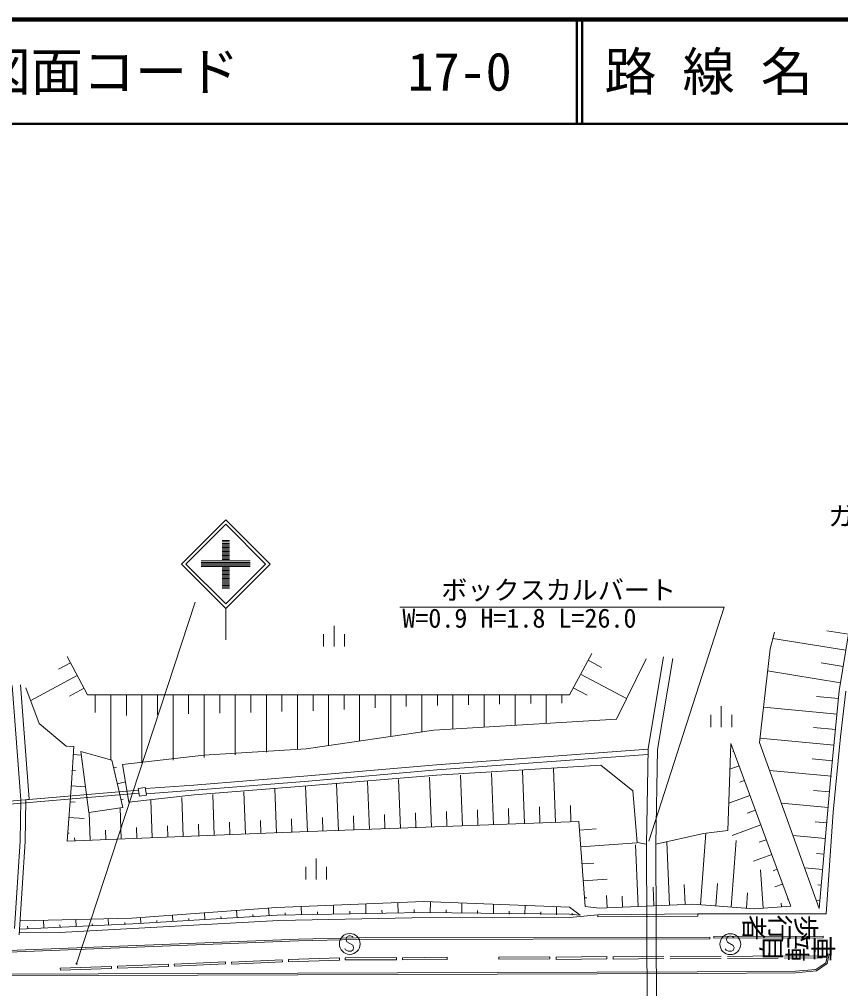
# Model space of a CAD drawing. Units: millimetres, scale not verified. Extents: x 40000 to 680000, y 20000 to 380000.
# Drawn here: x 124302 to 203031, y 287113 to 380000 of the extents above; entities that cross this region are included whole.
import ezdxf
from ezdxf.enums import TextEntityAlignment as Align

# ---------------------------------------------------------------- set-up
doc = ezdxf.new("R2010")
doc.units = ezdxf.units.MM
doc.header["$LTSCALE"] = 1000
for name, color, linetype, lineweight in [('M-BGD', 7, 'Continuous', 13), ('M-BGD-EXST', 7, 'Continuous', 13), ('M-STR-HTXT', 7, 'Continuous', 13), ('M-STR-STRC', 7, 'Continuous', 13), ('M-TTL', 2, 'Continuous', 140), ('M-TTL-LINE', 7, 'Continuous', 50)]:
    doc.layers.add(name, color=color, linetype=linetype, lineweight=lineweight)
doc.layers.add('M-TTL-TXT', color=7, linetype='Continuous')
doc.styles.add('@ＭＳ ゴシック', font='')
doc.styles.add('ＭＳ ゴシック', font='')
doc.styles.get('@ＭＳ ゴシック').set_extended_font_data('@MS Gothic')
doc.styles.get('ＭＳ ゴシック').set_extended_font_data('MS Gothic')

msp = doc.modelspace()

# ---------------------------------------------------------------- linework, layer by layer
at = {"layer": 'M-BGD'}
for p, q in [((154472, 321891), (154472, 319891)), ((203781, 321083), (201725, 321416)), ((202903, 315657), (203848, 321496)), ((153472, 321091), (153472, 319891)), ((155472, 321091), (155472, 319891)), ((196686, 321281), (196261, 319668)), ((203530, 319533), (196524, 320667)), ((196261, 319668), (195244, 310709)), ((130836, 315283), (128873, 318947)), ((179170, 319238), (177049, 315273)), ((181537, 312934), (184391, 318733)), ((184567, 310110), (186053, 318912)), ((185466, 310027), (186941, 318762)), ((129200, 318336), (128048, 317719)), ((178816, 318577), (180122, 317879)), ((203279, 317982), (201156, 318326)), ((129854, 317115), (125385, 314722)), ((178109, 317255), (182506, 314903)), ((203028, 316432), (196023, 317567)), ((123607, 316152), (124428, 305198)), ((124428, 305198), (123607, 316152)), ((125226, 305258), (124405, 316212)), ((124926, 315951), (126209, 312514)), ((130508, 315893), (129118, 315149)), ((177402, 315934), (178735, 315221)), ((177049, 315273), (130836, 315283)), ((131581, 315283), (131581, 313562)), ((133072, 315282), (133070, 308995)), ((134562, 315282), (134562, 313283)), ((136053, 315282), (136052, 308745)), ((137544, 315281), (137544, 313358)), ((139035, 315281), (139033, 308998)), ((140525, 315281), (140525, 313434)), ((142016, 315280), (142015, 309252)), ((143507, 315280), (143507, 313510)), ((144998, 315280), (144997, 309506)), ((146488, 315279), (146488, 313585)), ((147979, 315279), (147978, 309759)), ((149470, 315279), (149470, 313661)), ((150961, 315278), (150960, 310013)), ((152451, 315278), (152451, 313748)), ((153942, 315278), (153941, 310396)), ((155433, 315278), (155433, 313878)), ((156924, 315277), (156923, 310831)), ((158415, 315277), (158414, 314008)), ((159905, 315277), (159904, 311266)), ((161396, 315276), (161396, 314138)), ((162887, 315276), (162886, 311700)), ((164378, 315276), (164377, 314260)), ((165868, 315275), (165868, 311980)), ((167359, 315275), (167359, 314314)), ((168850, 315275), (168849, 312161)), ((170341, 315274), (170340, 314368)), ((171831, 315274), (171831, 312343)), ((173322, 315274), (173322, 314422)), ((174813, 315274), (174812, 312524)), ((176304, 315273), (176303, 314476)), ((202833, 314912), (200722, 315108)), ((202057, 307124), (202903, 315657)), ((203538, 315615), (203014, 311256)), ((191590, 314167), (191590, 312167)), ((202695, 313421), (195627, 314078)), ((190590, 313367), (190590, 312167)), ((192590, 313367), (192590, 312167)), ((126209, 312514), (128798, 310348)), ((181537, 312934), (164037, 311868)), ((202557, 311931), (200427, 312129)), ((164037, 311868), (151806, 310085)), ((203014, 311256), (202312, 304030)), ((128798, 310348), (129521, 310309)), ((129521, 310309), (129284, 306810)), ((192512, 310589), (192219, 302275)), ((196525, 299686), (192512, 310589)), ((195244, 310709), (200965, 294791)), ((202418, 310440), (195289, 311103)), ((129467, 309555), (130233, 309500)), ((130974, 304000), (130189, 309827)), ((130189, 309827), (133173, 309015)), ((141988, 309479), (134177, 308585)), ((151806, 310085), (141988, 309479)), ((164287, 308563), (184566, 310067)), ((164324, 308065), (184558, 309565)), ((184417, 300963), (184567, 310110)), ((185317, 300948), (185466, 310027)), ((192773, 309881), (192686, 309849)), ((133173, 309015), (134217, 304471)), ((134795, 304967), (134177, 308585)), ((151960, 307490), (164281, 308563)), ((164283, 307568), (180028, 308530)), ((180028, 308530), (183110, 306060)), ((193294, 308464), (192426, 308145)), ((202280, 308950), (200292, 309135)), ((129358, 308046), (129683, 308023)), ((133347, 308258), (133603, 308317)), ((141038, 306623), (151964, 307490)), ((151917, 306544), (164283, 307568)), ((152004, 306992), (164324, 308065)), ((166776, 302700), (166590, 307581)), ((169749, 302813), (169559, 307791)), ((172722, 302926), (172528, 308001)), ((175695, 303039), (175498, 308210)), ((202141, 307459), (196214, 308010)), ((129284, 306810), (128869, 301256)), ((129250, 306537), (130646, 306437)), ((133695, 306743), (134462, 306919)), ((136392, 306285), (141042, 306623)), ((151917, 306544), (141071, 305694)), ((141078, 306124), (152004, 306992)), ((151910, 302133), (151743, 306528)), ((154883, 302247), (154712, 306742)), ((157856, 302360), (157682, 306952)), ((160830, 302473), (160651, 307161)), ((163803, 302586), (163620, 307371)), ((193815, 307048), (193381, 306888)), ((200965, 294791), (202057, 307124)), ((135767, 305842), (123347, 304775)), ((123363, 305077), (135726, 306139)), ((134795, 304967), (141071, 305694)), ((135702, 306304), (136376, 306398)), ((135806, 305567), (135702, 306304)), ((136480, 305662), (135806, 305567)), ((136376, 306398), (136480, 305662)), ((136462, 305789), (141078, 306124)), ((142991, 301794), (142842, 305708)), ((145964, 301907), (145809, 305982)), ((148937, 302020), (148776, 306255)), ((183110, 306060), (183516, 301128)), ((194337, 305632), (192311, 304886)), ((202003, 305969), (200434, 306115)), ((124428, 305198), (124366, 301243)), ((124366, 301243), (124428, 305198)), ((124865, 301223), (124928, 305190)), ((124928, 305190), (125226, 305258)), ((129141, 305028), (129654, 304991)), ((134043, 305229), (134247, 305276)), ((137045, 301567), (136908, 305162)), ((140018, 301680), (139875, 305435)), ((201864, 304479), (197332, 304900)), ((134217, 304471), (130974, 304000)), ((131099, 301341), (130998, 304006)), ((134072, 301454), (133959, 304434)), ((159343, 302417), (159290, 303809)), ((162316, 302530), (162262, 303951)), ((165289, 302643), (165234, 304093)), ((168262, 302756), (168206, 304235)), ((171235, 302869), (171178, 304377)), ((174208, 302983), (174150, 304519)), ((177181, 303096), (177122, 304662)), ((194858, 304216), (194077, 303928)), ((202312, 304030), (201644, 294281)), ((129032, 303519), (130523, 303412)), ((141505, 301737), (141461, 302887)), ((144478, 301850), (144432, 303049)), ((147451, 301964), (147403, 303210)), ((150336, 302121), (177925, 303124)), ((150424, 302077), (150375, 303371)), ((153397, 302190), (153346, 303524)), ((156370, 302303), (156318, 303666)), ((177925, 303124), (178545, 294998)), ((201726, 302988), (200575, 303095)), ((128869, 301256), (150336, 302121)), ((128924, 302010), (129073, 302000)), ((132586, 301397), (132552, 302292)), ((135559, 301511), (135518, 302565)), ((138532, 301624), (138490, 302726)), ((177987, 302312), (179606, 302435)), ((189872, 301990), (185317, 300948)), ((189599, 295153), (190117, 302020)), ((192219, 302275), (189872, 301990)), ((195380, 302800), (192625, 301786)), ((124366, 301243), (123828, 292864)), ((124291, 292265), (124865, 301223)), ((129613, 301284), (129602, 301553)), ((178111, 300686), (183491, 301097)), ((183516, 301128), (184417, 300963)), ((186621, 295111), (186356, 301186)), ((192536, 294932), (193017, 301313)), ((195901, 301384), (195225, 301135)), ((201588, 301498), (198450, 301789)), ((183628, 294980), (183372, 300877)), ((184417, 300944), (184527, 274869)), ((185317, 300948), (185427, 274911)), ((201449, 300007), (200717, 300075)), ((152755, 299577), (152755, 297577)), ((178235, 299061), (179388, 299149)), ((196423, 299968), (194669, 299322)), ((198247, 295011), (196525, 299686)), ((151755, 298777), (151755, 297577)), ((153755, 298777), (153755, 297577)), ((195616, 294827), (195359, 298491)), ((196944, 298552), (196568, 298413)), ((201311, 298517), (199567, 298679)), ((178359, 297436), (180665, 297612)), ((185125, 295046), (185047, 296830)), ((188117, 295176), (188034, 297081)), ((191067, 295042), (191229, 297190)), ((197465, 297136), (196714, 296859)), ((201172, 297026), (200859, 297055)), ((163065, 295451), (148945, 294890)), ((177048, 294934), (163065, 295451)), ((163692, 294388), (163709, 295427)), ((178483, 295811), (178714, 295829)), ((180636, 294850), (180585, 296029)), ((182132, 294915), (182086, 295977)), ((194004, 294821), (194114, 296279)), ((197987, 295719), (197912, 295692)), ((201034, 295536), (200685, 295568)), ((148945, 294890), (135097, 293869)), ((145171, 293909), (145129, 294609)), ((148244, 294091), (148200, 294835)), ((151333, 294181), (151318, 294984)), ((152880, 294210), (152875, 294461)), ((154427, 294240), (154411, 295107)), ((155974, 294269), (155969, 294539)), ((157521, 294298), (157503, 295230)), ((159068, 294328), (159062, 294617)), ((160615, 294357), (160596, 295353)), ((162162, 294387), (162156, 294695)), ((165205, 294363), (165210, 294665)), ((166717, 294337), (166734, 295315)), ((168230, 294312), (168235, 294596)), ((169743, 294286), (169759, 295203)), ((171256, 294261), (171261, 294527)), ((172769, 294235), (172784, 295092)), ((174282, 294210), (174286, 294458)), ((175795, 294184), (175808, 294980)), ((178064, 294146), (177048, 294934)), ((178545, 294998), (179888, 294817)), ((179888, 294817), (188865, 295208)), ((188865, 295208), (194739, 294765)), ((194739, 294765), (198247, 295011)), ((197370, 294950), (197345, 295316)), ((135097, 293869), (124378, 293618)), ((126653, 292930), (126619, 293670)), ((149184, 293632), (128139, 292489)), ((129754, 293071), (129723, 293743)), ((132855, 293211), (132828, 293816)), ((149013, 294137), (135181, 293317)), ((135950, 293362), (135916, 293929)), ((137486, 293454), (137476, 293630)), ((139023, 293545), (138987, 294156)), ((140560, 293636), (140549, 293826)), ((142097, 293727), (142058, 294382)), ((143634, 293818), (143622, 294021)), ((146708, 294000), (146695, 294217)), ((162935, 294401), (149013, 294137)), ((161933, 293889), (149184, 293632)), ((149786, 294152), (149782, 294383)), ((177389, 293956), (161933, 293889)), ((177027, 294245), (162935, 294401)), ((178064, 294146), (177027, 294245)), ((177308, 294159), (177311, 294329)), ((179766, 294183), (177389, 293956)), ((189330, 294264), (179766, 294183)), ((179766, 294183), (179768, 293983)), ((189332, 294064), (179768, 293983)), ((201644, 294281), (189330, 294264)), ((189330, 294264), (189332, 294064)), ((135181, 293317), (124327, 292824)), ((125102, 292860), (125092, 293092)), ((128203, 293000), (128194, 293212)), ((131305, 293141), (131296, 293333)), ((134406, 293282), (134398, 293453)), ((151060, 291837), (123263, 290750)), ((151065, 291687), (123266, 290600)), ((124303, 292456), (128139, 292489)), ((156585, 291967), (151060, 291837)), ((156587, 291817), (151065, 291687)), ((190503, 292042), (156585, 291967)), ((190504, 291892), (156587, 291817)), ((190503, 292042), (190504, 291892)), ((201349, 292128), (190875, 292107)), ((190875, 292107), (190875, 291957)), ((201350, 291978), (190875, 291957)), ((201349, 292128), (201350, 291978)), ((201349, 292128), (201350, 291978)), ((144646, 289657), (149507, 289880)), ((149507, 289880), (149516, 289680)), ((150098, 289890), (154978, 290051)), ((150098, 289890), (150104, 289690)), ((150104, 289690), (154984, 289851)), ((154984, 289851), (154978, 290051)), ((155548, 290072), (160440, 290080)), ((155548, 290072), (155549, 289872)), ((155549, 289872), (160441, 289880)), ((160440, 290080), (160441, 289880)), ((161016, 290077), (165310, 290111)), ((161016, 290077), (161018, 289877)), ((161018, 289877), (165311, 289911)), ((165310, 290111), (165311, 289911)), ((170261, 290124), (175161, 290153)), ((170261, 290124), (170262, 289924)), ((170262, 289924), (175162, 289953)), ((175161, 290153), (175162, 289953)), ((175761, 290119), (180616, 290175)), ((175761, 290119), (175764, 289919)), ((175764, 289919), (180618, 289975)), ((180616, 290175), (180618, 289975)), ((181226, 290144), (186091, 290193)), ((181226, 290144), (181228, 289944)), ((181228, 289944), (186093, 289993)), ((186677, 290174), (191564, 290213)), ((186679, 289974), (191565, 290013)), ((192173, 290202), (197030, 290247)), ((192175, 290002), (197031, 290047)), ((197648, 290237), (201307, 290259)), ((197649, 290037), (201308, 290059)), ((201789, 290432), (201607, 289598)), ((201935, 290401), (201741, 289508)), ((201789, 290432), (201935, 290401)), ((128226, 289072), (133118, 289245)), ((128226, 289072), (128233, 288872)), ((128233, 288872), (133125, 289045)), ((133118, 289245), (133125, 289045)), ((133696, 289261), (138595, 289445)), ((133696, 289261), (133704, 289061)), ((133704, 289061), (138603, 289245)), ((138595, 289445), (138603, 289245)), ((139156, 289451), (144054, 289675)), ((139156, 289451), (139165, 289252)), ((139165, 289252), (144063, 289475)), ((144054, 289675), (144063, 289475)), ((144646, 289657), (144656, 289457)), ((144656, 289457), (149516, 289680)), ((200669, 288959), (198707, 288779)), ((201607, 289598), (200669, 288959)), ((201741, 289508), (200721, 288813)), ((68795, 288319), (189282, 288709)), ((68796, 288169), (189282, 288559)), ((189282, 288709), (198707, 288779)), ((189282, 288559), (198708, 288629)), ((200721, 288813), (198720, 288630))]:
    msp.add_line(p, q, dxfattribs=at)
for radius in [50, 30, 10]:
    msp.add_circle((129791, 289496), radius, dxfattribs=at)
at = {"layer": 'M-BGD-EXST'}
for p, q in [((155655, 292037), (155615, 291797)), ((155615, 291797), (155695, 291597)), ((155895, 292157), (155655, 292037)), ((156055, 292157), (155895, 292157)), ((156215, 292117), (156055, 292157)), ((156295, 292037), (156215, 292117)), ((192134, 292008), (192094, 291768)), ((192094, 291768), (192174, 291568)), ((192374, 292128), (192134, 292008)), ((192534, 292128), (192374, 292128)), ((192694, 292088), (192534, 292128)), ((192774, 292008), (192694, 292088)), ((155575, 290837), (155495, 290957)), ((155815, 290717), (155575, 290837)), ((155695, 291597), (156255, 291277)), ((156295, 290837), (156095, 290717)), ((156255, 291277), (156335, 291077)), ((156335, 291077), (156295, 290837)), ((192054, 290808), (191974, 290928)), ((192294, 290688), (192054, 290808)), ((192174, 291568), (192734, 291248)), ((192774, 290808), (192574, 290688)), ((192734, 291248), (192814, 291048)), ((192814, 291048), (192774, 290808)), ((156095, 290717), (155815, 290717)), ((192574, 290688), (192294, 290688))]:
    msp.add_line(p, q, dxfattribs=at)
for centre in [(155975, 291397), (192454, 291368)]:
    msp.add_circle(centre, 1000, dxfattribs=at)
at = {"layer": 'M-STR-HTXT'}
for p, q in [((191877, 323676), (160766, 323676)), ((184658, 301242), (191877, 323676))]:
    msp.add_line(p, q, dxfattribs=at)
at = {"layer": 'M-STR-STRC'}
for p, q in [((139845, 327796), (144087, 332038)), ((144087, 331614), (140269, 327796)), ((144087, 332038), (148330, 327796)), ((147906, 327796), (144087, 331614)), ((144437, 330046), (143737, 330046)), ((144437, 329916), (143737, 329916)), ((144437, 329786), (143737, 329786)), ((144437, 329656), (143737, 329656)), ((144437, 329526), (143737, 329526)), ((144437, 329396), (143737, 329396)), ((144437, 329266), (143737, 329266)), ((144437, 329136), (143737, 329136)), ((144437, 329006), (143737, 329006)), ((144437, 328876), (143737, 328876)), ((146437, 328096), (141737, 328096)), ((146437, 327966), (141737, 327966)), ((144437, 328746), (143737, 328746)), ((144437, 328616), (143737, 328616)), ((144437, 328486), (143737, 328486)), ((144437, 328356), (143737, 328356)), ((144437, 328226), (143737, 328226)), ((144087, 323553), (139845, 327796)), ((140269, 327796), (144087, 323977)), ((146437, 327836), (141737, 327836)), ((146437, 327706), (141737, 327706)), ((146437, 327576), (141737, 327576)), ((144437, 327446), (143737, 327446)), ((144437, 327316), (143737, 327316)), ((144437, 327186), (143737, 327186)), ((144437, 327056), (143737, 327056)), ((148330, 327796), (144087, 323553)), ((144087, 323977), (147906, 327796)), ((144437, 326926), (143737, 326926)), ((144437, 326796), (143737, 326796)), ((144437, 326666), (143737, 326666)), ((144437, 326536), (143737, 326536)), ((144437, 326406), (143737, 326406)), ((144437, 326276), (143737, 326276)), ((144437, 326146), (143737, 326146)), ((144437, 326016), (143737, 326016)), ((144437, 325886), (143737, 325886)), ((144437, 325756), (143737, 325756)), ((144437, 325626), (143737, 325626)), ((144437, 325496), (143737, 325496)), ((129793, 289494), (141154, 324156)), ((144087, 320553), (144087, 323553)), ((144646, 289657), (149507, 289880)), ((149507, 289880), (149516, 289680)), ((150098, 289890), (154978, 290051)), ((150098, 289890), (150104, 289690)), ((150104, 289690), (154984, 289851)), ((154984, 289851), (154978, 290051)), ((155548, 290072), (160440, 290080)), ((155548, 290072), (155549, 289872)), ((155549, 289872), (160441, 289880)), ((160440, 290080), (160441, 289880)), ((161016, 290077), (165310, 290111)), ((161016, 290077), (161018, 289877)), ((161018, 289877), (165311, 289911)), ((165310, 290111), (165311, 289911)), ((170261, 290124), (175161, 290153)), ((170261, 290124), (170262, 289924)), ((170262, 289924), (175162, 289953)), ((175161, 290153), (175162, 289953)), ((175761, 290119), (180616, 290175)), ((175761, 290119), (175764, 289919)), ((175764, 289919), (180618, 289975)), ((180616, 290175), (180618, 289975)), ((181226, 290144), (186091, 290193)), ((181226, 290144), (181228, 289944)), ((181228, 289944), (186093, 289993)), ((186677, 290174), (191564, 290213)), ((186679, 289974), (191565, 290013)), ((192173, 290202), (197030, 290247)), ((192175, 290002), (197031, 290047)), ((197648, 290237), (201307, 290259)), ((197649, 290037), (201308, 290059)), ((128226, 289072), (133118, 289245)), ((128226, 289072), (128233, 288872)), ((128233, 288872), (133125, 289045)), ((133118, 289245), (133125, 289045)), ((133696, 289261), (138595, 289445)), ((133696, 289261), (133704, 289061)), ((133704, 289061), (138603, 289245)), ((138595, 289445), (138603, 289245)), ((139156, 289451), (144054, 289675)), ((139156, 289451), (139165, 289252)), ((139165, 289252), (144063, 289475)), ((144054, 289675), (144063, 289475)), ((144646, 289657), (144656, 289457)), ((144656, 289457), (149516, 289680))]:
    msp.add_line(p, q, dxfattribs=at)
at = {"layer": 'M-TTL'}
msp.add_line((680000, 380000), (40000, 380000), dxfattribs=at)
at = {"layer": 'M-TTL-LINE'}
for p, q in [((177750, 380000), (177750, 370000)), ((178250, 380000), (178250, 370000)), ((40000, 370000), (680000, 370000))]:
    msp.add_line(p, q, dxfattribs=at)

# ---------------------------------------------------------------- texts
at = {"layer": 'M-BGD', "style": '@ＭＳ ゴシック'}
for s, rotation, p in [('歩行者', 180, (200994, 294438)), ('自転車', 359.8, (195118, 289466))]:
    msp.add_text(s, height=1833, rotation=rotation, dxfattribs=at).set_placement(p, align=Align.BOTTOM_LEFT)
at = {"layer": 'M-STR-HTXT', "style": 'ＭＳ ゴシック'}
for s, p in [('ガードパイプ', (201865, 330942)), ('ボックスカルバート', (164745, 323848)), ('W=0.9 H=1.8 L=26.0', (161015, 321154))]:
    msp.add_text(s, height=1833, dxfattribs=at).set_placement(p, align=Align.BOTTOM_LEFT)
at = {"layer": 'M-TTL-TXT', "style": 'ＭＳ ゴシック'}
for s, p in [('図面コード', (120380, 375000)), ('路 線 名', (180380, 375000)), ('17-0', (161521, 375000))]:
    msp.add_text(s, height=3666, dxfattribs=at).set_placement(p, align=Align.MIDDLE_LEFT)

doc.saveas('drawing.dxf')
